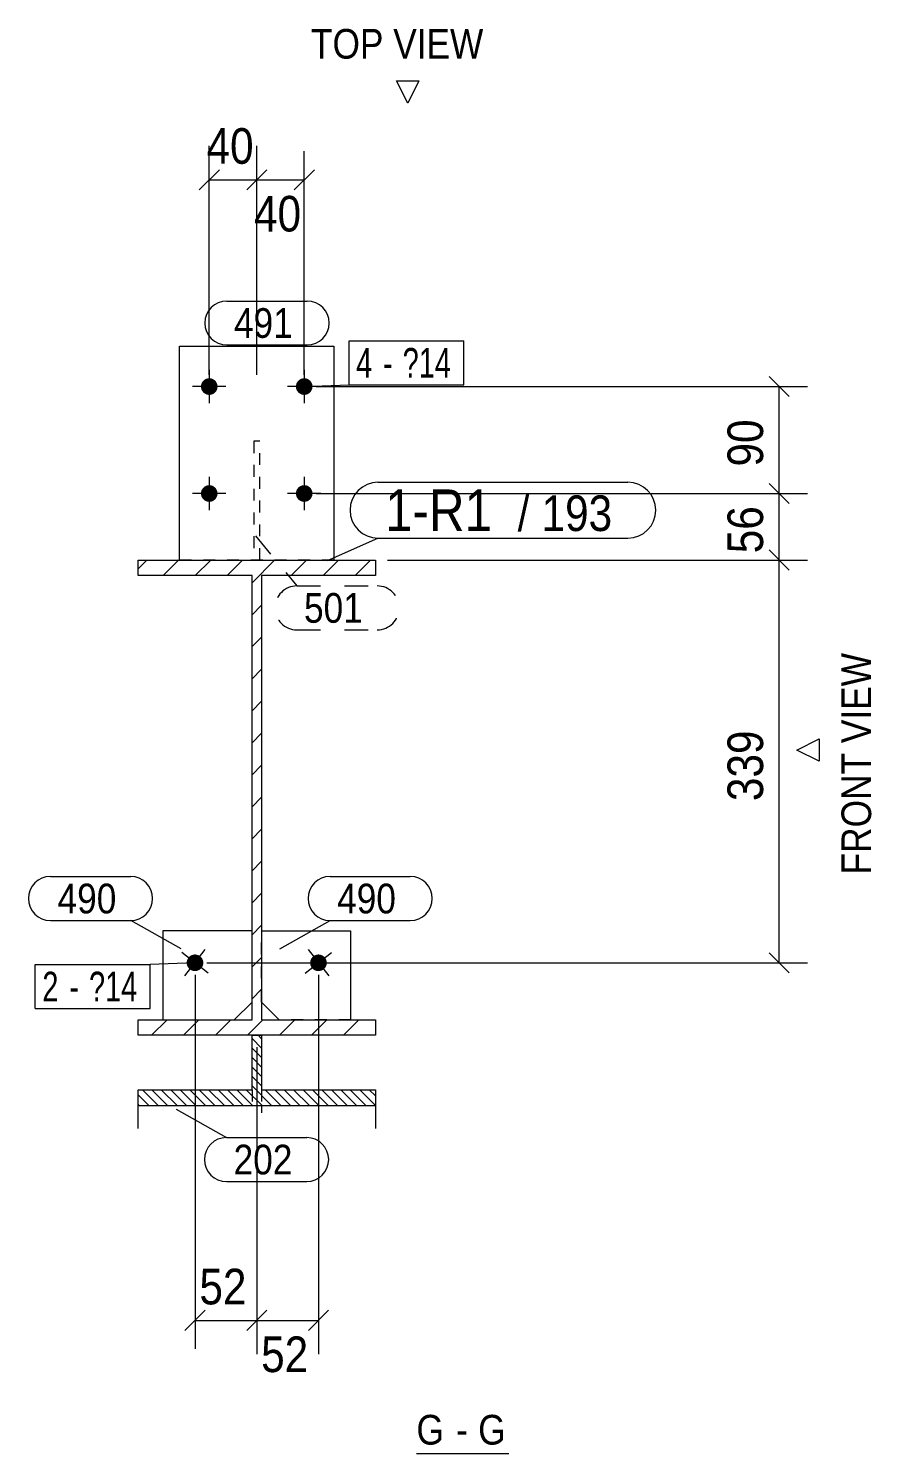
# Model space of a CAD drawing. Header units: millimetres. Extents: x 2 to 1174, y 1 to 825.
# Drawn here: x 335.1 to 406.1, y 193.9 to 313.8 of the extents above; entities that cross this region are included whole.
import ezdxf

# ---------------------------------------------------------------- set-up
doc = ezdxf.new("R2010")
doc.units = ezdxf.units.MM
for name, pattern in [('XKITLINE00', [0]), ('XKITLINE01', [4, 1, -1, 1, -1]), ('XKITLINE02', [4, 2, -2])]:
    doc.linetypes.add(name, pattern=pattern)
for name, color, linetype, lineweight in [('Bolt', 3, 'Continuous', 0), ('BoltMark', 7, 'Continuous', 0), ('Dimensions', 7, 'Continuous', 0), ('OtherObjectType', 7, 'Continuous', 0), ('Part', 2, 'Continuous', 0), ('PartMark', 7, 'Continuous', 0)]:
    doc.layers.add(name, color=color, linetype=linetype, lineweight=lineweight)
doc.styles.add('ARIAL', font='ARIAL.TTF')
doc.styles.add('ARIAL_NARROW', font='ARIALN.TTF')

# ---------------------------------------------------------------- blocks, each defined once
blk = doc.blocks.new('*A3')
at = {"layer": 'Part', "color": 7, "linetype": 'XKITLINE00', "lineweight": 0}
for p, q in [((344.36, 268.37), (345.09, 269.1)), ((346.48, 267.8), (347.78, 269.1)), ((349.18, 267.8), (350.48, 269.1)), ((351.87, 267.8), (353.17, 269.1)), ((353.96, 267.19), (355.86, 269.1)), ((357.26, 267.8), (358.56, 269.1)), ((359.95, 267.8), (361.25, 269.1)), ((362.65, 267.8), (363.95, 269.1)), ((353.96, 264.5), (354.76, 265.3)), ((353.96, 261.81), (354.76, 262.61)), ((353.96, 259.11), (354.76, 259.91)), ((353.96, 256.42), (354.76, 257.22)), ((353.96, 253.72), (354.76, 254.52)), ((353.96, 251.03), (354.76, 251.83)), ((353.96, 248.33), (354.76, 249.13)), ((353.96, 245.64), (354.76, 246.44)), ((353.96, 242.95), (354.76, 243.75)), ((353.96, 240.25), (354.76, 241.05)), ((353.96, 237.56), (354.76, 238.36)), ((353.96, 234.86), (354.76, 235.66)), ((353.96, 232.17), (354.76, 232.97)), ((345.5, 229.1), (346.8, 230.4)), ((348.19, 229.1), (349.49, 230.4)), ((350.89, 229.1), (352.19, 230.4)), ((353.58, 229.1), (354.88, 230.4)), ((356.28, 229.1), (357.58, 230.4)), ((358.97, 229.1), (360.27, 230.4)), ((361.66, 229.1), (362.96, 230.4))]:
    blk.add_line(p, q, dxfattribs=at)
blk = doc.blocks.new('*A4')
at = {"layer": 'Part', "color": 7, "linetype": 'XKITLINE00', "lineweight": 0}
for p, q in [((354.76, 228.81), (354.47, 229.1)), ((354.76, 228.02), (353.96, 228.82)), ((354.76, 227.22), (353.96, 228.02)), ((354.76, 226.43), (353.96, 227.23)), ((354.76, 225.63), (353.96, 226.43)), ((354.76, 224.84), (353.96, 225.64)), ((346.06, 223.19), (344.73, 224.52)), ((346.85, 223.19), (345.53, 224.52)), ((347.65, 223.19), (346.32, 224.52)), ((348.44, 223.19), (347.12, 224.52)), ((349.24, 223.19), (347.91, 224.52)), ((350.03, 223.19), (348.71, 224.52)), ((350.83, 223.19), (349.51, 224.52)), ((351.63, 223.19), (350.3, 224.52)), ((352.42, 223.19), (351.1, 224.52)), ((353.22, 223.19), (351.89, 224.52)), ((354.01, 223.19), (352.69, 224.52)), ((354.81, 223.19), (353.48, 224.52)), ((355.6, 223.19), (353.96, 224.84)), ((356.4, 223.19), (355.08, 224.52)), ((357.2, 223.19), (355.87, 224.52)), ((357.99, 223.19), (356.67, 224.52)), ((358.79, 223.19), (357.46, 224.52)), ((359.58, 223.19), (358.26, 224.52)), ((360.38, 223.19), (359.05, 224.52)), ((361.17, 223.19), (359.85, 224.52)), ((361.97, 223.19), (360.65, 224.52)), ((362.77, 223.19), (361.44, 224.52)), ((363.56, 223.19), (362.24, 224.52)), ((364.36, 223.19), (363.03, 224.52)), ((364.36, 223.99), (363.83, 224.52)), ((345.26, 223.19), (344.36, 224.1)), ((344.46, 223.2), (344.36, 223.3))]:
    blk.add_line(p, q, dxfattribs=at)
blk = doc.blocks.new('*A155')
at = {"layer": 'Bolt'}
for points in [[(351.06, 283.67), (351.05, 283.63), (351.05, 283.6), (351.04, 283.56), (351.04, 283.53), (351.03, 283.5), (351.02, 283.46), (351, 283.43), (350.99, 283.4), (350.97, 283.37), (350.96, 283.34), (350.94, 283.31), (350.92, 283.28), (350.9, 283.26), (350.88, 283.23), (350.85, 283.21), (350.83, 283.18), (350.8, 283.16), (350.77, 283.14), (350.75, 283.12), (350.72, 283.1), (350.69, 283.08), (350.66, 283.07), (350.63, 283.05), (350.59, 283.04), (350.56, 283.03), (350.53, 283.02), (350.49, 283.01), (350.46, 283.01), (350.43, 283), (350.39, 283), (350.36, 283), (350.32, 283), (350.29, 283), (350.25, 283.01), (350.22, 283.01), (350.19, 283.02), (350.15, 283.03), (350.12, 283.04), (350.09, 283.05), (350.06, 283.07), (350.03, 283.08), (350, 283.1), (349.97, 283.12), (349.94, 283.14), (349.91, 283.16), (349.89, 283.18), (349.86, 283.21), (349.84, 283.23), (349.82, 283.26), (349.8, 283.28), (349.78, 283.31), (349.76, 283.34), (349.74, 283.37), (349.72, 283.4), (349.71, 283.43), (349.7, 283.46), (349.69, 283.5), (349.68, 283.53), (349.67, 283.56), (349.66, 283.6), (349.66, 283.63), (349.66, 283.67), (349.66, 283.7), (349.66, 283.73), (349.66, 283.77), (349.66, 283.8), (349.67, 283.84), (349.68, 283.87), (349.69, 283.9), (349.7, 283.94), (349.71, 283.97), (349.72, 284), (349.74, 284.03), (349.76, 284.06), (349.78, 284.09), (349.8, 284.12), (349.82, 284.14), (349.84, 284.17), (349.86, 284.19), (349.89, 284.22), (349.91, 284.24), (349.94, 284.26), (349.97, 284.28), (350, 284.3), (350.03, 284.32), (350.06, 284.33), (350.09, 284.35), (350.12, 284.36), (350.15, 284.37), (350.19, 284.38), (350.22, 284.39), (350.25, 284.39), (350.29, 284.4), (350.32, 284.4), (350.36, 284.4), (350.39, 284.4), (350.43, 284.4), (350.46, 284.39), (350.49, 284.39), (350.53, 284.38), (350.56, 284.37), (350.59, 284.36), (350.63, 284.35), (350.66, 284.33), (350.69, 284.32), (350.72, 284.3), (350.75, 284.28), (350.77, 284.26), (350.8, 284.24), (350.83, 284.22), (350.85, 284.19), (350.88, 284.17), (350.9, 284.14), (350.92, 284.12), (350.94, 284.09), (350.96, 284.06), (350.97, 284.03), (350.99, 284), (351, 283.97), (351.02, 283.94), (351.03, 283.9), (351.04, 283.87), (351.04, 283.84), (351.05, 283.8), (351.05, 283.77), (351.06, 283.73), (351.06, 283.7)], [(359.06, 283.67), (359.05, 283.63), (359.05, 283.6), (359.04, 283.56), (359.04, 283.53), (359.03, 283.5), (359.02, 283.46), (359, 283.43), (358.99, 283.4), (358.97, 283.37), (358.96, 283.34), (358.94, 283.31), (358.92, 283.28), (358.9, 283.26), (358.88, 283.23), (358.85, 283.21), (358.83, 283.18), (358.8, 283.16), (358.77, 283.14), (358.75, 283.12), (358.72, 283.1), (358.69, 283.08), (358.66, 283.07), (358.63, 283.05), (358.59, 283.04), (358.56, 283.03), (358.53, 283.02), (358.49, 283.01), (358.46, 283.01), (358.43, 283), (358.39, 283), (358.36, 283), (358.32, 283), (358.29, 283), (358.25, 283.01), (358.22, 283.01), (358.19, 283.02), (358.15, 283.03), (358.12, 283.04), (358.09, 283.05), (358.06, 283.07), (358.03, 283.08), (358, 283.1), (357.97, 283.12), (357.94, 283.14), (357.91, 283.16), (357.89, 283.18), (357.86, 283.21), (357.84, 283.23), (357.82, 283.26), (357.8, 283.28), (357.78, 283.31), (357.76, 283.34), (357.74, 283.37), (357.72, 283.4), (357.71, 283.43), (357.7, 283.46), (357.69, 283.5), (357.68, 283.53), (357.67, 283.56), (357.66, 283.6), (357.66, 283.63), (357.66, 283.67), (357.66, 283.7), (357.66, 283.73), (357.66, 283.77), (357.66, 283.8), (357.67, 283.84), (357.68, 283.87), (357.69, 283.9), (357.7, 283.94), (357.71, 283.97), (357.72, 284), (357.74, 284.03), (357.76, 284.06), (357.78, 284.09), (357.8, 284.12), (357.82, 284.14), (357.84, 284.17), (357.86, 284.19), (357.89, 284.22), (357.91, 284.24), (357.94, 284.26), (357.97, 284.28), (358, 284.3), (358.03, 284.32), (358.06, 284.33), (358.09, 284.35), (358.12, 284.36), (358.15, 284.37), (358.19, 284.38), (358.22, 284.39), (358.25, 284.39), (358.29, 284.4), (358.32, 284.4), (358.36, 284.4), (358.39, 284.4), (358.43, 284.4), (358.46, 284.39), (358.49, 284.39), (358.53, 284.38), (358.56, 284.37), (358.59, 284.36), (358.63, 284.35), (358.66, 284.33), (358.69, 284.32), (358.72, 284.3), (358.75, 284.28), (358.77, 284.26), (358.8, 284.24), (358.83, 284.22), (358.85, 284.19), (358.88, 284.17), (358.9, 284.14), (358.92, 284.12), (358.94, 284.09), (358.96, 284.06), (358.97, 284.03), (358.99, 284), (359, 283.97), (359.02, 283.94), (359.03, 283.9), (359.04, 283.87), (359.04, 283.84), (359.05, 283.8), (359.05, 283.77), (359.06, 283.73), (359.06, 283.7)], [(351.06, 274.67), (351.05, 274.63), (351.05, 274.6), (351.04, 274.56), (351.04, 274.53), (351.03, 274.5), (351.02, 274.46), (351, 274.43), (350.99, 274.4), (350.97, 274.37), (350.96, 274.34), (350.94, 274.31), (350.92, 274.28), (350.9, 274.26), (350.88, 274.23), (350.85, 274.21), (350.83, 274.18), (350.8, 274.16), (350.77, 274.14), (350.75, 274.12), (350.72, 274.1), (350.69, 274.08), (350.66, 274.07), (350.63, 274.05), (350.59, 274.04), (350.56, 274.03), (350.53, 274.02), (350.49, 274.01), (350.46, 274.01), (350.43, 274), (350.39, 274), (350.36, 274), (350.32, 274), (350.29, 274), (350.25, 274.01), (350.22, 274.01), (350.19, 274.02), (350.15, 274.03), (350.12, 274.04), (350.09, 274.05), (350.06, 274.07), (350.03, 274.08), (350, 274.1), (349.97, 274.12), (349.94, 274.14), (349.91, 274.16), (349.89, 274.18), (349.86, 274.21), (349.84, 274.23), (349.82, 274.26), (349.8, 274.28), (349.78, 274.31), (349.76, 274.34), (349.74, 274.37), (349.72, 274.4), (349.71, 274.43), (349.7, 274.46), (349.69, 274.5), (349.68, 274.53), (349.67, 274.56), (349.66, 274.6), (349.66, 274.63), (349.66, 274.67), (349.66, 274.7), (349.66, 274.73), (349.66, 274.77), (349.66, 274.8), (349.67, 274.84), (349.68, 274.87), (349.69, 274.9), (349.7, 274.94), (349.71, 274.97), (349.72, 275), (349.74, 275.03), (349.76, 275.06), (349.78, 275.09), (349.8, 275.12), (349.82, 275.14), (349.84, 275.17), (349.86, 275.19), (349.89, 275.22), (349.91, 275.24), (349.94, 275.26), (349.97, 275.28), (350, 275.3), (350.03, 275.32), (350.06, 275.33), (350.09, 275.35), (350.12, 275.36), (350.15, 275.37), (350.19, 275.38), (350.22, 275.39), (350.25, 275.39), (350.29, 275.4), (350.32, 275.4), (350.36, 275.4), (350.39, 275.4), (350.43, 275.4), (350.46, 275.39), (350.49, 275.39), (350.53, 275.38), (350.56, 275.37), (350.59, 275.36), (350.63, 275.35), (350.66, 275.33), (350.69, 275.32), (350.72, 275.3), (350.75, 275.28), (350.77, 275.26), (350.8, 275.24), (350.83, 275.22), (350.85, 275.19), (350.88, 275.17), (350.9, 275.14), (350.92, 275.12), (350.94, 275.09), (350.96, 275.06), (350.97, 275.03), (350.99, 275), (351, 274.97), (351.02, 274.94), (351.03, 274.9), (351.04, 274.87), (351.04, 274.84), (351.05, 274.8), (351.05, 274.77), (351.06, 274.73), (351.06, 274.7)], [(359.06, 274.67), (359.05, 274.63), (359.05, 274.6), (359.04, 274.56), (359.04, 274.53), (359.03, 274.5), (359.02, 274.46), (359, 274.43), (358.99, 274.4), (358.97, 274.37), (358.96, 274.34), (358.94, 274.31), (358.92, 274.28), (358.9, 274.26), (358.88, 274.23), (358.85, 274.21), (358.83, 274.18), (358.8, 274.16), (358.77, 274.14), (358.75, 274.12), (358.72, 274.1), (358.69, 274.08), (358.66, 274.07), (358.63, 274.05), (358.59, 274.04), (358.56, 274.03), (358.53, 274.02), (358.49, 274.01), (358.46, 274.01), (358.43, 274), (358.39, 274), (358.36, 274), (358.32, 274), (358.29, 274), (358.25, 274.01), (358.22, 274.01), (358.19, 274.02), (358.15, 274.03), (358.12, 274.04), (358.09, 274.05), (358.06, 274.07), (358.03, 274.08), (358, 274.1), (357.97, 274.12), (357.94, 274.14), (357.91, 274.16), (357.89, 274.18), (357.86, 274.21), (357.84, 274.23), (357.82, 274.26), (357.8, 274.28), (357.78, 274.31), (357.76, 274.34), (357.74, 274.37), (357.72, 274.4), (357.71, 274.43), (357.7, 274.46), (357.69, 274.5), (357.68, 274.53), (357.67, 274.56), (357.66, 274.6), (357.66, 274.63), (357.66, 274.67), (357.66, 274.7), (357.66, 274.73), (357.66, 274.77), (357.66, 274.8), (357.67, 274.84), (357.68, 274.87), (357.69, 274.9), (357.7, 274.94), (357.71, 274.97), (357.72, 275), (357.74, 275.03), (357.76, 275.06), (357.78, 275.09), (357.8, 275.12), (357.82, 275.14), (357.84, 275.17), (357.86, 275.19), (357.89, 275.22), (357.91, 275.24), (357.94, 275.26), (357.97, 275.28), (358, 275.3), (358.03, 275.32), (358.06, 275.33), (358.09, 275.35), (358.12, 275.36), (358.15, 275.37), (358.19, 275.38), (358.22, 275.39), (358.25, 275.39), (358.29, 275.4), (358.32, 275.4), (358.36, 275.4), (358.39, 275.4), (358.43, 275.4), (358.46, 275.39), (358.49, 275.39), (358.53, 275.38), (358.56, 275.37), (358.59, 275.36), (358.63, 275.35), (358.66, 275.33), (358.69, 275.32), (358.72, 275.3), (358.75, 275.28), (358.77, 275.26), (358.8, 275.24), (358.83, 275.22), (358.85, 275.19), (358.88, 275.17), (358.9, 275.14), (358.92, 275.12), (358.94, 275.09), (358.96, 275.06), (358.97, 275.03), (358.99, 275), (359, 274.97), (359.02, 274.94), (359.03, 274.9), (359.04, 274.87), (359.04, 274.84), (359.05, 274.8), (359.05, 274.77), (359.06, 274.73), (359.06, 274.7)]]:
    blk.add_hatch(color=3, dxfattribs=at).paths.add_polyline_path(points, flags=17)
at = {"layer": 'Bolt', "color": 3, "linetype": 'XKITLINE00', "lineweight": 0}
for p, q in [((350.36, 285.1), (350.36, 282.3)), ((358.36, 285.1), (358.36, 282.3)), ((351.76, 283.7), (348.96, 283.7)), ((359.76, 283.7), (356.96, 283.7)), ((350.36, 276.1), (350.36, 273.3)), ((358.36, 276.1), (358.36, 273.3)), ((351.76, 274.7), (348.96, 274.7)), ((359.76, 274.7), (356.96, 274.7))]:
    blk.add_line(p, q, dxfattribs=at)
blk = doc.blocks.new('*A156')
at = {"layer": 'Bolt'}
blk.add_hatch(color=3, dxfattribs=at).paths.add_polyline_path([(348.7, 234.67), (348.68, 234.69), (348.65, 234.72), (348.63, 234.74), (348.61, 234.77), (348.59, 234.8), (348.57, 234.82), (348.55, 234.85), (348.53, 234.88), (348.52, 234.92), (348.5, 234.95), (348.49, 234.98), (348.48, 235.01), (348.47, 235.05), (348.47, 235.08), (348.46, 235.11), (348.46, 235.15), (348.46, 235.18), (348.46, 235.22), (348.46, 235.25), (348.46, 235.28), (348.47, 235.32), (348.47, 235.35), (348.48, 235.39), (348.49, 235.42), (348.5, 235.45), (348.52, 235.48), (348.53, 235.51), (348.55, 235.54), (348.57, 235.57), (348.58, 235.6), (348.6, 235.63), (348.63, 235.66), (348.65, 235.68), (348.67, 235.71), (348.7, 235.73), (348.73, 235.75), (348.75, 235.77), (348.78, 235.79), (348.81, 235.81), (348.84, 235.82), (348.87, 235.84), (348.9, 235.85), (348.94, 235.86), (348.97, 235.87), (349, 235.88), (349.04, 235.89), (349.07, 235.89), (349.1, 235.9), (349.14, 235.9), (349.17, 235.9), (349.21, 235.9), (349.24, 235.89), (349.28, 235.89), (349.31, 235.88), (349.34, 235.87), (349.38, 235.87), (349.41, 235.85), (349.44, 235.84), (349.47, 235.83), (349.5, 235.81), (349.53, 235.79), (349.56, 235.77), (349.59, 235.75), (349.61, 235.73), (349.64, 235.71), (349.66, 235.68), (349.69, 235.66), (349.71, 235.63), (349.73, 235.6), (349.75, 235.58), (349.77, 235.55), (349.78, 235.52), (349.8, 235.48), (349.81, 235.45), (349.82, 235.42), (349.83, 235.39), (349.84, 235.35), (349.85, 235.32), (349.85, 235.29), (349.86, 235.25), (349.86, 235.22), (349.86, 235.18), (349.86, 235.15), (349.85, 235.12), (349.85, 235.08), (349.84, 235.05), (349.83, 235.01), (349.82, 234.98), (349.81, 234.95), (349.8, 234.92), (349.78, 234.89), (349.77, 234.86), (349.75, 234.83), (349.73, 234.8), (349.71, 234.77), (349.69, 234.74), (349.67, 234.72), (349.64, 234.69), (349.62, 234.67), (349.59, 234.65), (349.56, 234.63), (349.53, 234.61), (349.5, 234.59), (349.47, 234.58), (349.44, 234.56), (349.41, 234.55), (349.38, 234.54), (349.35, 234.53), (349.31, 234.52), (349.28, 234.51), (349.24, 234.51), (349.21, 234.5), (349.18, 234.5), (349.14, 234.5), (349.11, 234.5), (349.07, 234.51), (349.04, 234.51), (349.01, 234.52), (348.97, 234.53), (348.94, 234.53), (348.91, 234.55), (348.87, 234.56), (348.84, 234.57), (348.81, 234.59), (348.78, 234.61), (348.76, 234.63), (348.73, 234.65)], flags=17)
at = {"layer": 'Bolt', "color": 3, "linetype": 'XKITLINE00', "lineweight": 0}
for p, q in [((348.3, 234.09), (350.02, 236.31)), ((350.26, 234.34), (348.05, 236.06))]:
    blk.add_line(p, q, dxfattribs=at)
blk = doc.blocks.new('*A157')
at = {"layer": 'Bolt'}
blk.add_hatch(color=3, dxfattribs=at).paths.add_polyline_path([(359.16, 235.77), (359.18, 235.79), (359.21, 235.81), (359.24, 235.83), (359.27, 235.84), (359.31, 235.85), (359.34, 235.87), (359.37, 235.87), (359.41, 235.88), (359.44, 235.89), (359.47, 235.89), (359.51, 235.9), (359.54, 235.9), (359.58, 235.9), (359.61, 235.9), (359.64, 235.89), (359.68, 235.89), (359.71, 235.88), (359.75, 235.87), (359.78, 235.86), (359.81, 235.85), (359.84, 235.84), (359.87, 235.82), (359.9, 235.81), (359.93, 235.79), (359.96, 235.77), (359.99, 235.75), (360.02, 235.73), (360.04, 235.71), (360.07, 235.68), (360.09, 235.66), (360.11, 235.63), (360.13, 235.6), (360.15, 235.57), (360.17, 235.54), (360.18, 235.51), (360.2, 235.48), (360.21, 235.45), (360.22, 235.42), (360.23, 235.39), (360.24, 235.35), (360.25, 235.32), (360.25, 235.28), (360.26, 235.25), (360.26, 235.22), (360.26, 235.18), (360.26, 235.15), (360.25, 235.11), (360.25, 235.08), (360.24, 235.05), (360.23, 235.01), (360.22, 234.98), (360.21, 234.95), (360.2, 234.92), (360.18, 234.88), (360.17, 234.85), (360.15, 234.82), (360.13, 234.8), (360.11, 234.77), (360.09, 234.74), (360.06, 234.72), (360.04, 234.69), (360.01, 234.67), (359.99, 234.65), (359.96, 234.63), (359.93, 234.61), (359.9, 234.59), (359.87, 234.57), (359.84, 234.56), (359.81, 234.55), (359.78, 234.53), (359.74, 234.53), (359.71, 234.52), (359.68, 234.51), (359.64, 234.51), (359.61, 234.5), (359.57, 234.5), (359.54, 234.5), (359.5, 234.5), (359.47, 234.51), (359.44, 234.51), (359.4, 234.52), (359.37, 234.53), (359.34, 234.54), (359.3, 234.55), (359.27, 234.56), (359.24, 234.58), (359.21, 234.59), (359.18, 234.61), (359.15, 234.63), (359.13, 234.65), (359.1, 234.67), (359.07, 234.69), (359.05, 234.72), (359.03, 234.74), (359, 234.77), (358.98, 234.8), (358.97, 234.83), (358.95, 234.86), (358.93, 234.89), (358.92, 234.92), (358.9, 234.95), (358.89, 234.98), (358.88, 235.01), (358.87, 235.05), (358.87, 235.08), (358.86, 235.12), (358.86, 235.15), (358.86, 235.18), (358.86, 235.22), (358.86, 235.25), (358.86, 235.29), (358.87, 235.32), (358.87, 235.35), (358.88, 235.39), (358.89, 235.42), (358.9, 235.45), (358.92, 235.48), (358.93, 235.52), (358.95, 235.55), (358.97, 235.58), (358.99, 235.6), (359.01, 235.63), (359.03, 235.66), (359.05, 235.68), (359.08, 235.71), (359.1, 235.73), (359.13, 235.75)], flags=17)
at = {"layer": 'Bolt', "color": 3, "linetype": 'XKITLINE00', "lineweight": 0}
for p, q in [((358.7, 236.31), (360.42, 234.09)), ((358.45, 234.34), (360.66, 236.06))]:
    blk.add_line(p, q, dxfattribs=at)
blk = doc.blocks.new('*A158')
at = {"layer": 'Part', "color": 2, "linetype": 'XKITLINE00', "lineweight": 0}
for p, q in [((344.36, 267.8), (344.36, 269.1)), ((344.36, 269.1), (364.36, 269.1)), ((364.36, 269.1), (364.36, 267.8)), ((353.96, 267.8), (344.36, 267.8)), ((353.96, 230.4), (353.96, 267.8)), ((364.36, 267.8), (354.76, 267.8)), ((354.76, 267.8), (354.76, 230.4)), ((344.36, 229.1), (344.36, 230.4)), ((344.36, 230.4), (353.96, 230.4)), ((354.76, 230.4), (364.36, 230.4)), ((364.36, 230.4), (364.36, 229.1)), ((364.36, 229.1), (344.36, 229.1))]:
    blk.add_line(p, q, dxfattribs=at)
blk = doc.blocks.new('*A159')
at = {"layer": 'Part', "color": 7, "linetype": 'XKITLINE01', "lineweight": 0}
for p, q in [((354.61, 279.1), (354.11, 279.1)), ((354.11, 279.1), (354.11, 269.1)), ((354.61, 269.1), (354.61, 279.1)), ((354.11, 269.1), (354.61, 269.1))]:
    blk.add_line(p, q, dxfattribs=at)
blk = doc.blocks.new('*A160')
at = {"layer": 'Part', "color": 2, "linetype": 'XKITLINE00', "lineweight": 0}
for p, q in [((347.86, 269.1), (347.86, 287.1)), ((347.86, 287.1), (360.86, 287.1)), ((360.86, 287.1), (360.86, 269.1))]:
    blk.add_line(p, q, dxfattribs=at)
at = {"layer": 'Part', "color": 7, "linetype": 'XKITLINE01', "lineweight": 0}
blk.add_line((360.86, 269.1), (347.86, 269.1), dxfattribs=at)
blk = doc.blocks.new('*A161')
at = {"layer": 'Part', "color": 2, "linetype": 'XKITLINE00', "lineweight": 0}
for p, q in [((353.96, 237.9), (346.46, 237.9)), ((346.46, 237.9), (346.46, 230.4)), ((352.46, 230.4), (353.96, 231.9))]:
    blk.add_line(p, q, dxfattribs=at)
at = {"layer": 'Part', "color": 7, "linetype": 'XKITLINE01', "lineweight": 0}
for p, q in [((353.96, 231.9), (353.96, 237.9)), ((346.46, 230.4), (352.46, 230.4))]:
    blk.add_line(p, q, dxfattribs=at)
blk = doc.blocks.new('*A162')
at = {"layer": 'Part', "color": 2, "linetype": 'XKITLINE00', "lineweight": 0}
for p, q in [((354.76, 237.9), (362.26, 237.9)), ((362.26, 237.9), (362.26, 230.4)), ((356.26, 230.4), (354.76, 231.9))]:
    blk.add_line(p, q, dxfattribs=at)
at = {"layer": 'Part', "color": 7, "linetype": 'XKITLINE01', "lineweight": 0}
for p, q in [((354.76, 231.9), (354.76, 237.9)), ((362.26, 230.4), (356.26, 230.4))]:
    blk.add_line(p, q, dxfattribs=at)
blk = doc.blocks.new('*A163')
at = {"layer": 'Part', "color": 2, "linetype": 'XKITLINE00', "lineweight": 0}
for p, q in [((353.96, 224.52), (353.96, 229.1)), ((353.96, 229.1), (354.76, 229.1)), ((354.76, 229.1), (354.76, 229.1)), ((354.76, 229.1), (354.76, 224.52)), ((344.36, 221.25), (344.36, 224.52)), ((344.36, 224.52), (353.96, 224.52)), ((354.76, 224.52), (364.36, 224.52)), ((364.36, 224.52), (364.36, 221.25)), ((344.36, 223.19), (364.36, 223.19))]:
    blk.add_line(p, q, dxfattribs=at)
at = {"layer": 'Part', "color": 7, "linetype": 'XKITLINE01', "lineweight": 0}
for p, q in [((353.96, 224.52), (353.96, 222.57)), ((354.76, 224.52), (354.76, 223.19)), ((354.76, 223.19), (354.76, 222.57))]:
    blk.add_line(p, q, dxfattribs=at)
blk = doc.blocks.new('*A353')
at = {"layer": 'Dimensions', "color": 7, "linetype": 'XKITLINE00', "lineweight": 0}
for p, q in [((397.51, 269.95), (399.21, 268.25)), ((365.36, 269.1), (400.76, 269.1)), ((398.36, 235.2), (398.36, 269.1)), ((350.16, 235.2), (400.76, 235.2)), ((397.51, 236.05), (399.21, 234.35))]:
    blk.add_line(p, q, dxfattribs=at)
at = {"layer": 'Dimensions', "color": 3}
for p in [(398.36, 269.1), (398.36, 235.2)]:
    blk.add_point(p, dxfattribs=at)
at = {"layer": 'Dimensions', "color": 3, "style": 'ARIAL', "width": 0.85}
blk.add_text('339', height=3, rotation=90.0002, dxfattribs=at).set_placement((397.01, 248.81))
blk = doc.blocks.new('*A354')
at = {"layer": 'Dimensions', "color": 7, "linetype": 'XKITLINE00', "lineweight": 0}
for p, q in [((359.36, 274.7), (400.76, 274.7)), ((397.51, 275.55), (399.21, 273.85)), ((398.36, 269.1), (398.36, 274.7)), ((397.51, 269.95), (399.21, 268.25)), ((365.36, 269.1), (400.76, 269.1))]:
    blk.add_line(p, q, dxfattribs=at)
at = {"layer": 'Dimensions', "color": 3}
for p in [(398.36, 274.7), (398.36, 269.1)]:
    blk.add_point(p, dxfattribs=at)
at = {"layer": 'Dimensions', "color": 3, "style": 'ARIAL', "width": 0.85}
blk.add_text('56', height=3, rotation=90.0002, dxfattribs=at).set_placement((397.01, 269.67))
blk = doc.blocks.new('*A355')
at = {"layer": 'Dimensions', "color": 7, "linetype": 'XKITLINE00', "lineweight": 0}
for p, q in [((397.51, 284.55), (399.21, 282.85)), ((359.36, 283.7), (400.76, 283.7)), ((398.36, 274.7), (398.36, 283.7)), ((359.36, 274.7), (400.76, 274.7)), ((397.51, 275.55), (399.21, 273.85))]:
    blk.add_line(p, q, dxfattribs=at)
at = {"layer": 'Dimensions', "color": 3}
for p in [(398.36, 283.7), (398.36, 274.7)]:
    blk.add_point(p, dxfattribs=at)
at = {"layer": 'Dimensions', "color": 3, "style": 'ARIAL', "width": 0.85}
blk.add_text('90', height=3, rotation=90.0002, dxfattribs=at).set_placement((397.01, 276.97))
blk = doc.blocks.new('*A356')
at = {"layer": 'Dimensions', "color": 7, "linetype": 'XKITLINE00', "lineweight": 0}
for p, q in [((349.16, 234.2), (349.16, 202.7)), ((354.36, 228.1), (354.36, 202.7)), ((350.01, 205.95), (348.31, 204.25)), ((349.16, 205.1), (354.36, 205.1)), ((355.21, 205.95), (353.51, 204.25))]:
    blk.add_line(p, q, dxfattribs=at)
at = {"layer": 'Dimensions', "color": 3}
for p in [(349.16, 205.1), (354.36, 205.1)]:
    blk.add_point(p, dxfattribs=at)
at = {"layer": 'Dimensions', "color": 3, "style": 'ARIAL', "width": 0.85}
blk.add_text('52', height=3, dxfattribs=at).set_placement((349.53, 206.45))
blk = doc.blocks.new('*A357')
at = {"layer": 'Dimensions', "color": 7, "linetype": 'XKITLINE00', "lineweight": 0}
for p, q in [((359.56, 234.2), (359.56, 202.25)), ((354.36, 228.1), (354.36, 202.25)), ((355.21, 205.95), (353.51, 204.25)), ((354.36, 205.1), (359.56, 205.1)), ((360.41, 205.95), (358.71, 204.25))]:
    blk.add_line(p, q, dxfattribs=at)
at = {"layer": 'Dimensions', "color": 3}
for p in [(354.36, 205.1), (359.56, 205.1)]:
    blk.add_point(p, dxfattribs=at)
at = {"layer": 'Dimensions', "color": 3, "style": 'ARIAL', "width": 0.85}
blk.add_text('52', height=3, dxfattribs=at).set_placement((354.73, 200.75))
blk = doc.blocks.new('*A358')
at = {"layer": 'Dimensions', "color": 7, "linetype": 'XKITLINE00', "lineweight": 0}
for p, q in [((350.36, 284.7), (350.36, 303.95)), ((354.36, 284.7), (354.36, 303.95)), ((351.21, 301.95), (349.51, 300.25)), ((350.36, 301.1), (354.36, 301.1)), ((355.21, 301.95), (353.51, 300.25))]:
    blk.add_line(p, q, dxfattribs=at)
at = {"layer": 'Dimensions', "color": 3}
for p in [(350.36, 301.1), (354.36, 301.1)]:
    blk.add_point(p, dxfattribs=at)
at = {"layer": 'Dimensions', "color": 3, "style": 'ARIAL', "width": 0.85}
blk.add_text('40', height=3, dxfattribs=at).set_placement((350.13, 302.45))
blk = doc.blocks.new('*A359')
at = {"layer": 'Dimensions', "color": 7, "linetype": 'XKITLINE00', "lineweight": 0}
for p, q in [((354.36, 284.7), (354.36, 303.5)), ((358.36, 284.7), (358.36, 303.5)), ((355.21, 301.95), (353.51, 300.25)), ((354.36, 301.1), (358.36, 301.1)), ((359.21, 301.95), (357.51, 300.25))]:
    blk.add_line(p, q, dxfattribs=at)
at = {"layer": 'Dimensions', "color": 3}
for p in [(354.36, 301.1), (358.36, 301.1)]:
    blk.add_point(p, dxfattribs=at)
at = {"layer": 'Dimensions', "color": 3, "style": 'ARIAL', "width": 0.85}
blk.add_text('40', height=3, dxfattribs=at).set_placement((354.13, 296.75))
blk = doc.blocks.new('*A360')
at = {"layer": 'BoltMark', "color": 7, "linetype": 'XKITLINE00', "lineweight": 0}
for p, q in [((349.16, 235.2), (345.39, 235.05)), ((335.7, 235.05), (345.39, 235.05)), ((335.7, 231.35), (335.7, 235.05)), ((345.39, 231.35), (345.39, 235.05)), ((335.7, 231.35), (345.39, 231.35))]:
    blk.add_line(p, q, dxfattribs=at)
at = {"layer": 'BoltMark', "color": 3, "style": 'ARIAL_NARROW', "width": 0.85}
for s, p in [('2', (336.3, 231.95)), ('?14', (340.23, 231.95)), ('-', (338.57, 231.95))]:
    blk.add_text(s, height=2.5, dxfattribs=at).set_placement(p)
blk = doc.blocks.new('*A361')
at = {"layer": 'BoltMark', "color": 7, "linetype": 'XKITLINE00', "lineweight": 0}
for p, q in [((362.13, 287.55), (371.81, 287.55)), ((362.13, 283.85), (362.13, 287.55)), ((371.81, 283.85), (371.81, 287.55)), ((358.36, 283.7), (362.13, 283.85)), ((362.13, 283.85), (371.81, 283.85))]:
    blk.add_line(p, q, dxfattribs=at)
at = {"layer": 'BoltMark', "color": 3, "style": 'ARIAL_NARROW', "width": 0.85}
for s, p in [('4', (362.73, 284.45)), ('?14', (366.65, 284.45)), ('-', (364.99, 284.45))]:
    blk.add_text(s, height=2.5, dxfattribs=at).set_placement(p)
blk = doc.blocks.new('*A362')
at = {"layer": 'PartMark', "color": 7, "linetype": 'XKITLINE00', "lineweight": 0}
for p, q in [((347.56, 222.88), (351.81, 220.49)), ((351.81, 220.49), (358.57, 220.49)), ((351.81, 216.79), (358.57, 216.79))]:
    blk.add_line(p, q, dxfattribs=at)
for centre, start, end in [((351.81, 218.64), 90, 270), ((358.57, 218.64), 270, 90)]:
    blk.add_arc(centre, 1.85, start, end, dxfattribs=at)
at = {"layer": 'PartMark', "color": 3, "style": 'ARIAL', "width": 0.85}
blk.add_text('202', height=2.5, dxfattribs=at).set_placement((352.41, 217.39))
blk = doc.blocks.new('*A363')
at = {"layer": 'PartMark', "color": 7, "linetype": 'XKITLINE00', "lineweight": 0}
for p, q in [((360.53, 242.46), (367.29, 242.46)), ((356.29, 236.37), (360.53, 238.76)), ((360.53, 238.76), (367.29, 238.76))]:
    blk.add_line(p, q, dxfattribs=at)
for centre, start, end in [((360.53, 240.61), 90, 270), ((367.29, 240.61), 270, 90)]:
    blk.add_arc(centre, 1.85, start, end, dxfattribs=at)
at = {"layer": 'PartMark', "color": 3, "style": 'ARIAL', "width": 0.85}
blk.add_text('490', height=2.5, dxfattribs=at).set_placement((361.13, 239.36))
blk = doc.blocks.new('*A364')
at = {"layer": 'PartMark', "color": 7, "linetype": 'XKITLINE00', "lineweight": 0}
for p, q in [((336.98, 242.46), (343.74, 242.46)), ((336.98, 238.76), (343.74, 238.76)), ((347.99, 236.37), (343.74, 238.76))]:
    blk.add_line(p, q, dxfattribs=at)
for centre, start, end in [((336.98, 240.61), 90, 270), ((343.74, 240.61), 270, 90)]:
    blk.add_arc(centre, 1.85, start, end, dxfattribs=at)
at = {"layer": 'PartMark', "color": 3, "style": 'ARIAL', "width": 0.85}
blk.add_text('490', height=2.5, dxfattribs=at).set_placement((337.58, 239.36))
blk = doc.blocks.new('*A365')
at = {"layer": 'PartMark', "color": 7, "linetype": 'XKITLINE00', "lineweight": 0}
for p, q in [((351.84, 290.9), (358.61, 290.9)), ((351.84, 287.2), (358.61, 287.2))]:
    blk.add_line(p, q, dxfattribs=at)
for centre, start, end in [((351.84, 289.05), 90, 270), ((358.61, 289.05), 270, 90)]:
    blk.add_arc(centre, 1.85, start, end, dxfattribs=at)
at = {"layer": 'PartMark', "color": 3, "style": 'ARIAL', "width": 0.85}
blk.add_text('491', height=2.5, dxfattribs=at).set_placement((352.44, 287.8))
blk = doc.blocks.new('*A366')
at = {"layer": 'PartMark', "color": 7, "linetype": 'XKITLINE02', "lineweight": 0}
for p, q in [((354.24, 271.13), (357.74, 266.92)), ((357.74, 266.92), (364.5, 266.92)), ((357.74, 263.22), (364.5, 263.22))]:
    blk.add_line(p, q, dxfattribs=at)
for centre, start, end in [((357.74, 265.07), 90, 270), ((364.5, 265.07), 270, 90)]:
    blk.add_arc(centre, 1.85, start, end, dxfattribs=at)
at = {"layer": 'PartMark', "color": 3, "style": 'ARIAL', "width": 0.85}
blk.add_text('501', height=2.5, dxfattribs=at).set_placement((358.34, 263.82))
blk = doc.blocks.new('*A367')
at = {"layer": 'PartMark', "color": 7, "linetype": 'XKITLINE00', "lineweight": 0}
for p, q in [((364.57, 275.64), (385.62, 275.64)), ((360.33, 269.05), (364.57, 270.94)), ((364.57, 270.94), (385.62, 270.94))]:
    blk.add_line(p, q, dxfattribs=at)
for centre, start, end in [((364.57, 273.29), 90, 270), ((385.62, 273.29), 270, 90)]:
    blk.add_arc(centre, 2.35, start, end, dxfattribs=at)
at = {"layer": 'PartMark', "color": 1, "style": 'ARIAL', "width": 0.85}
blk.add_text('1-R1', height=3.5, dxfattribs=at).set_placement((365.17, 271.54))
at = {"layer": 'PartMark', "color": 3, "style": 'ARIAL', "width": 0.85}
for s, p in [('/', (376.34, 271.54)), ('193', (378.35, 271.54))]:
    blk.add_text(s, height=3, dxfattribs=at).set_placement(p)
blk = doc.blocks.new('*A368')
at = {"layer": 'OtherObjectType', "color": 7, "linetype": 'XKITLINE00', "lineweight": 0}
for p, q in [((366.14, 309.42), (368.02, 309.42)), ((367.08, 307.55), (366.14, 309.42)), ((368.02, 309.42), (367.08, 307.55)), ((367.08, 307.55), (367.08, 307.55)), ((399.86, 253.1), (401.73, 254.04)), ((401.73, 252.16), (399.86, 253.1)), ((399.86, 253.1), (399.86, 253.1)), ((401.73, 254.04), (401.73, 252.16)), ((367.81, 193.9), (375.6, 193.9))]:
    blk.add_line(p, q, dxfattribs=at)
at = {"layer": 'OtherObjectType', "color": 7, "style": 'ARIAL', "width": 0.85}
for s, p in [('TOP VIEW', (358.93, 311.3)), ('G', (367.81, 194.65)), ('G', (373.01, 194.65)), ('-', (371.15, 194.65))]:
    blk.add_text(s, height=2.5, dxfattribs=at).set_placement(p)
blk.add_text('FRONT VIEW', height=2.5, rotation=90, dxfattribs=at).set_placement((406.11, 242.64))

msp = doc.modelspace()

# ---------------------------------------------------------------- block references
at = {"lineweight": 0}
for name in ['*A358', '*A359', '*A365', '*A160', '*A361', '*A155', '*A355', '*A159', '*A354', '*A367', '*A366', '*A353', '*A3', '*A158', '*A364', '*A363', '*A161', '*A162', '*A156', '*A157', '*A360', '*A356', '*A357', '*A4', '*A163', '*A362']:
    msp.add_blockref(name, (0, 0), dxfattribs=at)
at = {"layer": 'OtherObjectType', "lineweight": 0}
msp.add_blockref('*A368', (0, 0), dxfattribs=at)

doc.saveas('drawing.dxf')
